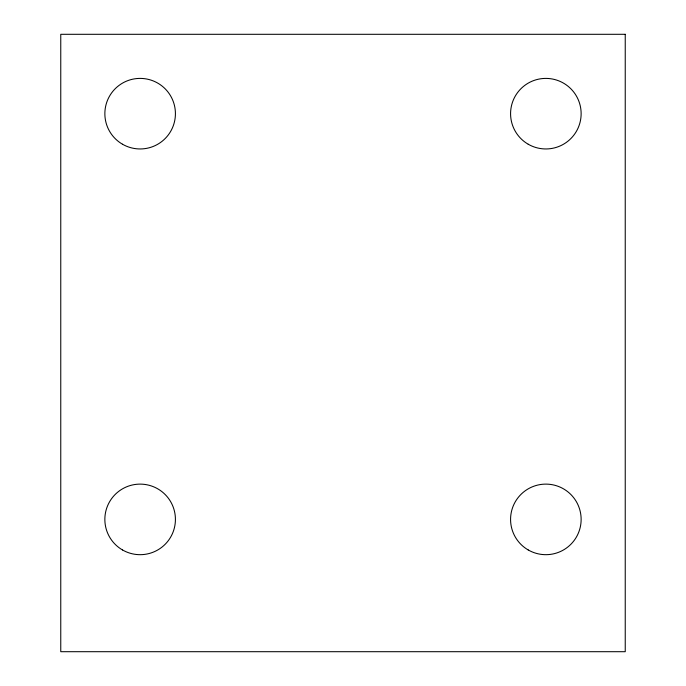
<?xml version="1.0" encoding="UTF-8"?>
<svg xmlns="http://www.w3.org/2000/svg" width="686" height="686" viewBox="0 0 686 686"><rect width="100%" height="100%" fill="white"/><g stroke="black" fill="none" stroke-linecap="round" stroke-linejoin="round"><path stroke-width="1.03" d="M625.238 34.3L60.762 34.3L60.762 651.7L625.238 651.7L625.238 34.3M122.502 144.232A35.278 35.278 0 0 0 175.419 113.679A35.278 35.278 0 0 0 122.502 83.126A35.278 35.278 0 0 0 122.502 144.232M528.22 144.232A35.278 35.278 0 0 0 581.136 113.679A35.278 35.278 0 0 0 528.22 83.126A35.278 35.278 0 0 0 528.22 144.232M528.22 549.958A35.278 35.278 0 0 0 581.136 519.396A35.278 35.278 0 0 0 528.22 488.844A35.278 35.278 0 0 0 528.22 549.958M122.502 549.958A35.278 35.278 0 0 0 175.419 519.396A35.278 35.278 0 0 0 122.502 488.844A35.278 35.278 0 0 0 122.502 549.958"/></g></svg>
